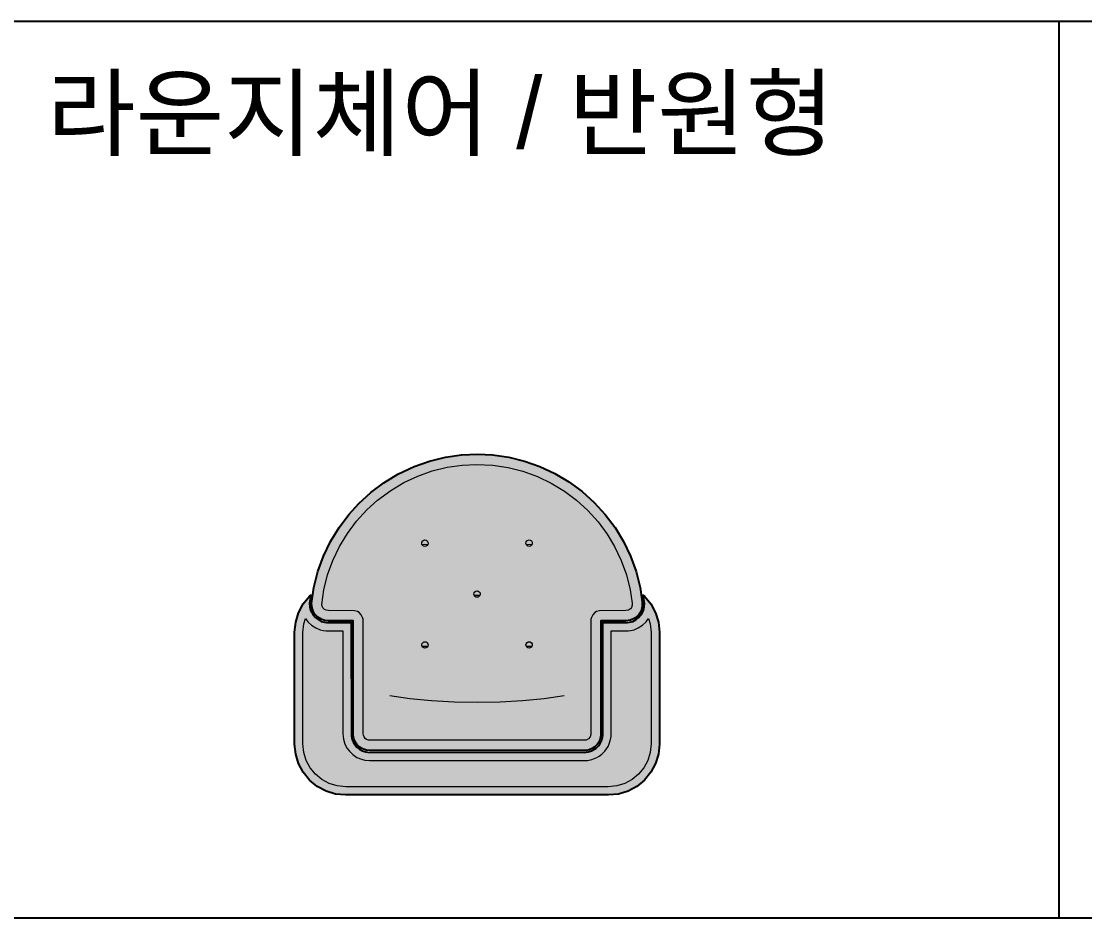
# Model space of a CAD drawing. Header units: millimetres. Extents: x 488786 to 747986, y 25193 to 95000.
# Drawn here: x 556596 to 558855, y 84398 to 86301 of the extents above; entities that cross this region are included whole.
import ezdxf

# ---------------------------------------------------------------- set-up
doc = ezdxf.new("R2010")
doc.units = ezdxf.units.MM
for name, color, linetype in [('10. ETC', 251, 'Continuous'), ('13. TXT2', 43, 'Continuous'), ('25. 255', 255, 'Continuous'), ('6. FUR1', 181, 'Continuous')]:
    doc.layers.add(name, color=color, linetype=linetype)
doc.layers.add('7. FUR2', color=241, linetype='Continuous', lineweight=5)
doc.styles.add('YUHIHA_TEXT', font='Pretendard-Regular.ttf')

# ---------------------------------------------------------------- blocks, each defined once
blk = doc.blocks.new('YUHIHA_Furniture_LoungeChair_Semicircular_Plan')
at = {"layer": '25. 255'}
h = blk.add_hatch(color=256, dxfattribs=at)
h.paths.add_polyline_path([(-177.7, -171), (-177.3, -168.5), (-176.6, -166.2), (-175.7, -163.8), (-174.5, -161.6), (-173.2, -159.6), (-171.7, -157.6), (-170, -155.8), (-168.1, -154.2), (-166.1, -152.7), (-163.9, -151.5), (-161.7, -150.4), (-159.3, -149.6), (-156.9, -149.1), (-154.5, -148.7), (-152, -148.6), (-113.2, -148.6), (-112.6, -148.6), (-112.6, -147.9), (-112.6, 29.4), (-112.5, 31.9), (-112.1, 34.5), (-111.5, 37), (-110.6, 39.4), (-109.5, 41.7), (-108.2, 43.9), (-106.7, 45.9), (-105, 47.8), (-103.1, 49.5), (-101, 51), (-98.8, 52.3), (-96.5, 53.4), (-94.1, 54.3), (-91.7, 54.9), (-89.1, 55.3), (-86.6, 55.4), (251.4, 55.4), (253.9, 55.3), (256.5, 54.9), (258.9, 54.3), (261.3, 53.4), (263.6, 52.3), (265.8, 51), (267.9, 49.5), (269.8, 47.8), (271.5, 45.9), (273, 43.9), (274.3, 41.7), (275.4, 39.4), (276.3, 37), (276.9, 34.5), (277.3, 31.9), (277.4, 29.4), (277.4, -147.9), (277.4, -148.6), (278, -148.6), (316.8, -148.6), (319.3, -148.7), (321.7, -149.1), (324.1, -149.6), (326.5, -150.4), (328.7, -151.5), (330.9, -152.7), (332.9, -154.2), (334.8, -155.8), (336.5, -157.6), (338, -159.6), (339.3, -161.6), (340.5, -163.8), (341.4, -166.2), (342.1, -168.5), (342.5, -171), (342.8, -173.4), (342.8, -175.9), (342.5, -178.4), (339.5, -198.4), (339, -200.9), (333.4, -223.4), (332.7, -225.8), (324.9, -247.6), (323.9, -250), (314, -270.9), (312.8, -273.2), (300.9, -293), (299.5, -295.2), (285.7, -313.8), (284.1, -315.7), (268.5, -332.9), (266.7, -334.7), (249.6, -350.2), (247.6, -351.9), (229, -365.6), (226.8, -367.1), (207, -379), (204.7, -380.2), (183.8, -390.1), (181.4, -391.1), (159.7, -398.9), (157.2, -399.6), (134.8, -405.2), (132.2, -405.7), (109.3, -409.1), (106.8, -409.4), (83.7, -410.5), (81.1, -410.5), (58, -409.4), (55.5, -409.1), (32.5, -405.7), (30.1, -405.2), (7.6, -399.6), (5.2, -398.9), (-16.6, -391.1), (-19, -390.1), (-39.9, -380.2), (-42.2, -379), (-62, -367.1), (-64.2, -365.6), (-82.8, -351.9), (-84.8, -350.2), (-101.9, -334.7), (-103.7, -332.9), (-119.3, -315.7), (-120.9, -313.8), (-134.7, -295.2), (-136.1, -293), (-148, -273.2), (-149.2, -270.9), (-159.1, -250), (-160.1, -247.6), (-167.9, -225.8), (-168.6, -223.4), (-174.2, -200.9), (-174.7, -198.4), (-177.7, -178.4), (-177.9, -175.9), (-178, -173.4)])
h.paths.add_polyline_path([(-203, -146.2), (-204.6, -130.6), (-204.6, 45.4), (-203, 61), (-198.5, 76), (-191.1, 89.8), (-181.2, 102), (-169, 111.9), (-155.2, 119.3), (-140.2, 123.9), (-124.6, 125.4), (289.4, 125.4), (305, 123.9), (320, 119.3), (333.8, 111.9), (345.9, 102), (355.9, 89.8), (363.3, 76), (367.8, 61), (369.4, 45.4), (369.4, -130.6), (367.8, -146.2), (363.3, -161.2), (355.9, -175), (345.9, -187.2), (344, -188.7), (345.5, -178.8), (345.5, -178.7), (345.7, -176.2), (345.8, -175.9), (345.8, -173.5), (345.8, -173.2), (345.5, -170.7), (345.5, -170.4), (345, -168), (345, -167.7), (344.3, -165.3), (344.2, -165.1), (343.3, -162.7), (343.1, -162.5), (342, -160.3), (341.9, -160), (340.5, -157.9), (340.4, -157.7), (338.8, -155.8), (338.6, -155.5), (336.9, -153.7), (336.7, -153.5), (334.9, -151.9), (334.6, -151.7), (332.6, -150.3), (332.4, -150.1), (330.2, -148.9), (330, -148.8), (327.7, -147.7), (327.5, -147.6), (325.1, -146.8), (324.8, -146.7), (322.4, -146.1), (322.1, -146.1), (319.7, -145.7), (319.4, -145.7), (316.9, -145.6), (316.8, -145.6), (280.4, -145.6), (280.4, 29.4), (280.4, 29.6), (280.3, 32.1), (280.2, 32.4), (279.9, 34.9), (279.8, 35.2), (279.2, 37.7), (279.1, 38), (278.2, 40.4), (278.1, 40.6), (277, 42.9), (276.9, 43.2), (275.6, 45.4), (275.4, 45.6), (273.9, 47.7), (273.7, 47.9), (272, 49.8), (271.8, 50), (269.9, 51.7), (269.7, 51.9), (267.6, 53.4), (267.4, 53.6), (265.2, 54.9), (264.9, 55), (262.6, 56.1), (262.4, 56.2), (259.9, 57.1), (259.7, 57.2), (257.2, 57.8), (256.9, 57.9), (254.4, 58.2), (254.1, 58.3), (251.5, 58.4), (251.4, 58.4), (-86.6, 58.4), (-86.7, 58.4), (-89.3, 58.3), (-89.6, 58.2), (-92.1, 57.9), (-92.4, 57.8), (-94.9, 57.2), (-95.2, 57.1), (-97.5, 56.2), (-97.8, 56.1), (-100.1, 55), (-100.4, 54.9), (-102.6, 53.6), (-102.8, 53.4), (-104.9, 51.9), (-105.1, 51.7), (-107, 50), (-107.2, 49.8), (-108.9, 47.9), (-109.1, 47.7), (-110.6, 45.6), (-110.8, 45.4), (-112.1, 43.2), (-112.2, 42.9), (-113.3, 40.6), (-113.4, 40.4), (-114.3, 38), (-114.4, 37.7), (-115, 35.2), (-115, 34.9), (-115.4, 32.4), (-115.5, 32.1), (-115.6, 29.6), (-115.6, 29.4), (-115.6, -145.6), (-152, -145.6), (-152.1, -145.6), (-154.6, -145.7), (-154.9, -145.7), (-157.3, -146.1), (-157.6, -146.1), (-160, -146.7), (-160.3, -146.8), (-162.7, -147.6), (-162.9, -147.7), (-165.2, -148.8), (-165.4, -148.9), (-167.6, -150.1), (-167.8, -150.3), (-169.8, -151.7), (-170.1, -151.9), (-171.9, -153.5), (-172.1, -153.7), (-173.8, -155.5), (-174, -155.8), (-175.6, -157.7), (-175.7, -157.9), (-177.1, -160), (-177.2, -160.3), (-178.3, -162.5), (-178.5, -162.7), (-179.4, -165.1), (-179.5, -165.3), (-180.2, -167.7), (-180.2, -168), (-180.7, -170.4), (-180.7, -170.7), (-180.9, -173.2), (-181, -173.5), (-180.9, -175.9), (-180.9, -176.2), (-180.7, -178.7), (-180.7, -178.8), (-179.2, -188.7), (-181.2, -187.2), (-191.1, -175), (-198.5, -161.2)])
at = {"layer": '6. FUR1'}
for points in [[(-203, -146.2), (-204.6, -130.6), (-204.6, 45.4), (-203, 61), (-198.5, 76), (-191.1, 89.8), (-181.2, 102), (-169, 111.9), (-155.2, 119.3), (-140.2, 123.9), (-124.6, 125.4), (289.4, 125.4), (305, 123.9), (320, 119.3), (333.8, 111.9), (345.9, 102), (355.9, 89.8), (363.3, 76), (367.8, 61), (369.4, 45.4), (369.4, -130.6), (367.8, -146.2), (363.3, -161.2), (355.9, -175), (345.9, -187.2), (344, -188.7), (345.8, -175.9), (345.5, -170.4), (344.3, -165.3), (343.1, -162.5), (340.4, -157.7), (336.7, -153.5), (332.6, -150.3), (327.5, -147.6), (322.4, -146.1), (319.4, -145.7), (280.4, -145.6), (280.2, 32.4), (279.1, 38), (277, 42.9), (273.9, 47.7), (271.8, 50), (267.6, 53.4), (262.6, 56.1), (257.2, 57.8), (254.1, 58.3), (-86.6, 58.4), (-92.4, 57.8), (-97.8, 56.1), (-102.6, 53.6), (-105.1, 51.7), (-108.9, 47.9), (-110.6, 45.6), (-113.4, 40.4), (-115, 35.2), (-115.5, 32.1), (-115.6, -145.6), (-154.6, -145.7), (-157.6, -146.1), (-162.7, -147.6), (-167.8, -150.3), (-171.9, -153.5), (-175.6, -157.7), (-177.2, -160.3), (-179.5, -165.3), (-180.7, -170.4), (-180.9, -175.9), (-179.2, -188.7), (-181.2, -187.2), (-191.1, -175), (-198.5, -161.2)], [(-177.7, -171), (-175.7, -163.8), (-171.7, -157.6), (-166.1, -152.7), (-159.3, -149.6), (-152, -148.6), (-112.6, -148.6), (-112.5, 31.9), (-112.1, 34.5), (-110.6, 39.4), (-108.2, 43.9), (-106.7, 45.9), (-103.1, 49.5), (-98.8, 52.3), (-94.1, 54.3), (-89.1, 55.3), (-86.6, 55.4), (251.4, 55.4), (256.5, 54.9), (261.3, 53.4), (263.6, 52.3), (267.9, 49.5), (271.5, 45.9), (274.3, 41.7), (276.3, 37), (277.3, 31.9), (277.4, -148.6), (316.8, -148.6), (321.7, -149.1), (326.5, -150.4), (332.9, -154.2), (338, -159.6), (340.5, -163.8), (342.1, -168.5), (342.8, -175.9), (339, -200.9), (332.7, -225.8), (323.9, -250), (312.8, -273.2), (299.5, -295.2), (284.1, -315.7), (268.5, -332.9), (249.6, -350.2), (229, -365.6), (207, -379), (181.4, -391.1), (157.2, -399.6), (132.2, -405.7), (106.8, -409.4), (81.1, -410.5), (58, -409.4), (32.5, -405.7), (7.6, -399.6), (-16.6, -391.1), (-39.9, -380.2), (-62, -367.1), (-82.8, -351.9), (-101.9, -334.7), (-119.3, -315.7), (-134.7, -295.2), (-148, -273.2), (-159.1, -250), (-167.9, -225.8), (-174.2, -200.9), (-177.7, -178.4)]]:
    blk.add_lwpolyline(points, close=True, dxfattribs=at)
at = {"layer": '7. FUR2'}
for points in [[(-187.6, -152.3), (-190.2, -143.6), (-191.6, -129.9), (-191.6, 44.8), (-190.2, 58.5), (-186.4, 71), (-180.2, 82.6), (-171.9, 92.7), (-161.8, 101.1), (-150.2, 107.2), (-137.6, 111), (-124, 112.4), (288.8, 112.4), (302.4, 111), (315, 107.2), (326.6, 101.1), (336.7, 92.7), (345, 82.6), (351.2, 71), (355, 58.5), (356.4, 44.8), (356.4, -129.9), (355, -143.6), (352.4, -152.3), (348.5, -147), (342.7, -141.5), (336.2, -137.3), (329.4, -134.5), (324.6, -133.3), (320, -132.7), (293.4, -132.6), (293.4, 29.4), (292.6, 37.7), (290.2, 45.3), (286.7, 52.1), (283.3, 56.6), (277.9, 62), (271.3, 66.4), (264.3, 69.3), (258.8, 70.7), (251.4, 71.4), (-86.9, 71.4), (-91.5, 71.1), (-98, 69.8), (-106.2, 66.5), (-110, 64.2), (-113.8, 61.4), (-118.5, 56.6), (-121.4, 52.9), (-123.7, 49.1), (-125.7, 44.8), (-127.6, 38.4), (-128.4, 33.7), (-128.6, -132.6), (-155.2, -132.7), (-159.8, -133.3), (-164.6, -134.5), (-171.4, -137.3), (-177.9, -141.5), (-183.7, -147)], [(-161.8, -176.4), (-161.9, -173.2), (-160.7, -169.6), (-158.9, -167.4), (-155.7, -165.3), (-151.6, -164.6), (-110.3, -164.4), (-105.8, -163), (-103.1, -161.4), (-99.8, -158.1), (-97.5, -153.9), (-96.8, -150.9), (-96.6, -147.9), (-96.5, 30.4), (-95.4, 34.1), (-92.9, 37.1), (-89.5, 39), (-86.2, 39.4), (251, 39.4), (253.3, 39.2), (256.1, 38.2), (258.4, 36.5), (260.2, 34.1), (261.2, 31.4), (261.4, 29), (261.4, -147.9), (261.6, -150.9), (262.4, -153.9), (264.6, -158.1), (267.9, -161.4), (270.6, -163), (275.1, -164.4), (316.4, -164.6), (319.6, -165), (322.2, -166.2), (324.9, -168.8), (326.2, -171.3), (326.8, -174.1), (323.4, -197.4), (317.5, -220.8), (309.3, -243.5), (298.9, -265.3), (286.4, -285.9), (271.9, -305.3), (255.7, -323.1), (239.1, -338.1), (218.3, -353.6), (197.6, -365.9), (175.7, -376.1), (152.9, -384.2), (129.5, -389.9), (105.6, -393.4), (83.3, -394.5), (57.4, -393.2), (33.6, -389.6), (10.2, -383.7), (-12.5, -375.4), (-34.3, -365.1), (-55, -352.6), (-74.3, -338.1), (-92.1, -321.9), (-108.3, -303.9), (-122.6, -284.5), (-134.1, -265.3), (-144.5, -243.5), (-152.7, -220.8), (-158.6, -197.4)], [(5.4, -110.6), (5.1, -112.3), (3.9, -114.1), (2.1, -115.3), (0.4, -115.6), (-1.3, -115.3), (-3.1, -114.1), (-4.3, -112.3), (-4.6, -110.6), (-4.3, -108.9), (-3.1, -107), (-1.3, -105.9), (0.4, -105.6), (2.5, -106), (3.9, -107), (5.1, -108.9)], [(169.4, -110.6), (169.1, -112.3), (167.9, -114.1), (166.1, -115.3), (164.4, -115.6), (162.7, -115.3), (160.9, -114.1), (159.7, -112.3), (159.4, -110.6), (159.9, -108.5), (160.9, -107), (162.7, -105.9), (164.4, -105.6), (166.1, -105.9), (167.9, -107), (169.1, -108.9)], [(87.4, -190.6), (87.1, -192.3), (85.9, -194.1), (84.1, -195.3), (82.4, -195.6), (80.7, -195.3), (78.9, -194.1), (77.7, -192.3), (77.4, -190.6), (77.9, -188.5), (78.9, -187), (80.7, -185.9), (82.4, -185.6), (84.1, -185.9), (85.9, -187), (87.1, -188.9)], [(5.4, -270.6), (4.9, -272.7), (3.9, -274.1), (2.1, -275.3), (0.4, -275.6), (-1.3, -275.3), (-3.1, -274.1), (-4.3, -272.3), (-4.6, -270.6), (-4.3, -268.9), (-3.1, -267), (-1.7, -266), (0.4, -265.6), (2.5, -266), (3.9, -267), (5.1, -268.9)], [(169.4, -270.6), (169.1, -272.3), (167.9, -274.1), (166.1, -275.3), (164.4, -275.6), (162.7, -275.3), (160.9, -274.1), (159.7, -272.3), (159.4, -270.6), (159.9, -268.5), (160.9, -267), (162.3, -266), (164.4, -265.6), (166.5, -266), (167.9, -267), (169.1, -268.9)]]:
    blk.add_lwpolyline(points, close=True, dxfattribs=at)
for points in [[(-54.6, -30.6), (-23.1, -26), (10.7, -22.7), (46.2, -20.8), (82.4, -20.1), (118.6, -20.8), (154.1, -22.7), (187.9, -26), (219.4, -30.6)], [(-3.9, -108), (0.4, -108.3), (4.7, -108)], [(160.1, -108), (164.4, -108.3), (168.7, -108)], [(78.1, -188.1), (82.4, -188.3), (86.7, -188.1)], [(-3.9, -268), (0.4, -268.3), (4.7, -268)], [(160.1, -268), (164.4, -268.3), (168.7, -268)]]:
    blk.add_lwpolyline(points, dxfattribs=at)

msp = doc.modelspace()

# ---------------------------------------------------------------- linework, layer by layer
at = {"layer": '10. ETC'}
for p, q in [((554300, 86300.9), (563300, 86300.9)), ((558800, 86300.9), (558800, 84397.6)), ((554300, 84397.6), (563300, 84397.6))]:
    msp.add_line(p, q, dxfattribs=at)

# ---------------------------------------------------------------- block references
at = {"xscale": 1.35, "yscale": 1.35, "zscale": 1.35, "rotation": 180}
msp.add_blockref('YUHIHA_Furniture_LoungeChair_Semicircular_Plan', (557675, 84827.5), dxfattribs=at)

# ---------------------------------------------------------------- texts
at = {"layer": '13. TXT2', "color": 7, "insert": (556650, 86180.9), "char_height": 150, "width": 2050, "attachment_point": 1, "style": 'YUHIHA_TEXT'}
msp.add_mtext('라운지체어 / 반원형', dxfattribs=at)

doc.saveas('drawing.dxf')
